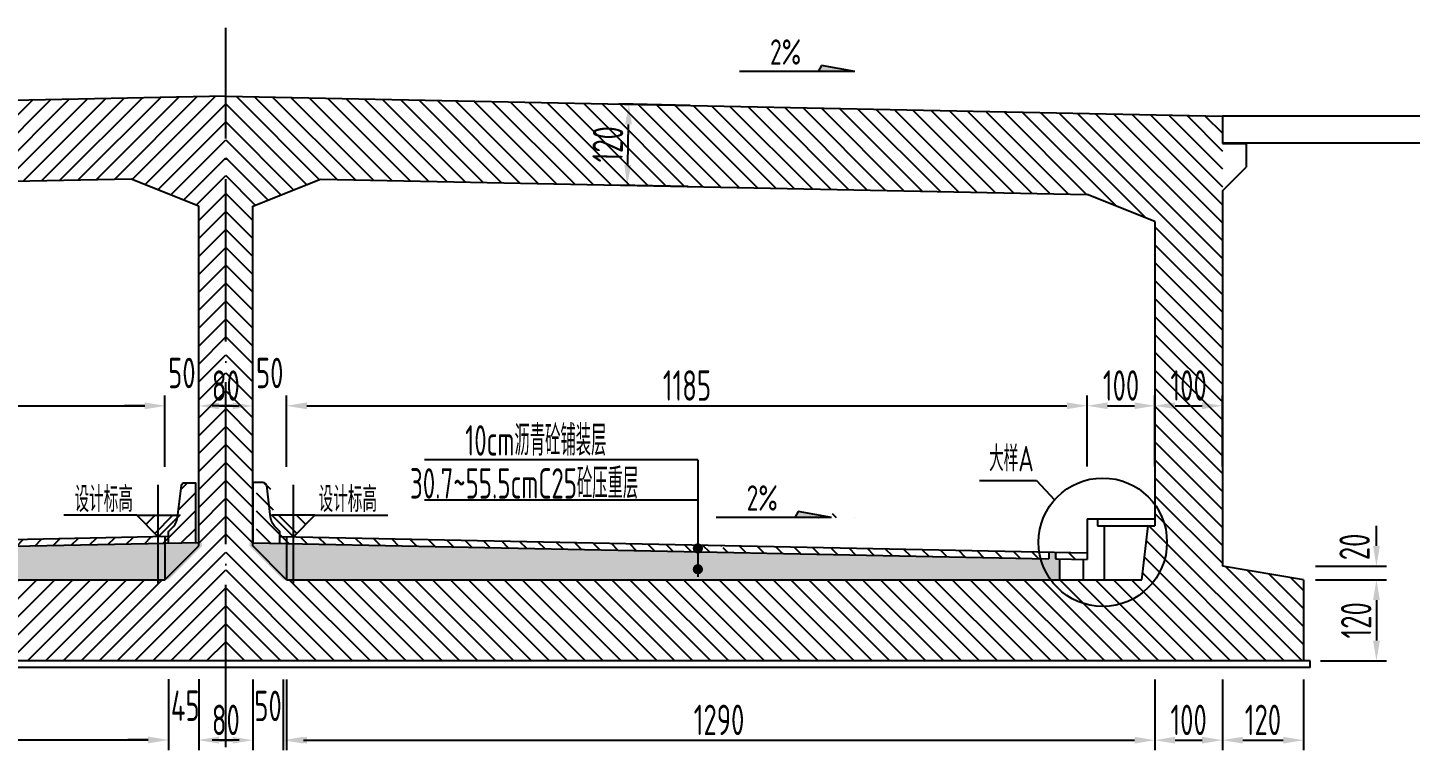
# Model space of a CAD drawing. Header units: millimetres. Extents: x -29538 to 115583, y -232866 to 15404.
# Drawn here: x 1190 to 3236, y -2178 to -1109 of the extents above; entities that cross this region are included whole.
import ezdxf
from ezdxf.enums import TextEntityAlignment as Align

# ---------------------------------------------------------------- set-up
doc = ezdxf.new("R2010")
doc.units = ezdxf.units.MM
doc.header["$LTSCALE"] = 10
doc.header["$MEASUREMENT"] = 0
doc.linetypes.add('ACAD_ISO04W100', pattern=[30, 24, -3, 0, -3])
for name, color, linetype in [('中心线', 3, 'ACAD_ISO04W100'), ('填充', 8, 'Continuous'), ('尺寸', 4, 'Continuous'), ('文字', 7, 'Continuous'), ('标注', 4, 'Continuous'), ('次轮廓线', 7, 'Continuous'), ('轮廓线', 1, 'Continuous')]:
    doc.layers.add(name, color=color, linetype=linetype)
doc.styles.get("Standard").update_dxf_attribs({"font": 'gbenor.shx', "width": 0.75, "bigfont": 'gbcbig.shx'})
doc.dimstyles.new('150', dxfattribs={"dimscale": 15, "dimtxt": 3, "dimasz": 2, "dimexe": 1, "dimexo": 1, "dimgap": 0.5, "dimtad": 1, "dimdec": 1, "dimdsep": 46, "dimtxsty": 'Standard', "dimcen": 0.5, "dimadec": 0, "dimazin": 0, "dimtfac": 1, "dimtdec": 1, "dimtofl": 0, "dimtmove": 2, "dimatfit": 3, "dimfxl": 0, "dimtolj": 1, "dimtzin": 0, "dimarcsym": 0})

# ---------------------------------------------------------------- blocks, each defined once
blk = doc.blocks.new('*D24')
at = {"layer": 'Defpoints', "color": 0}
for p in [(107.9, -1845.7), (1397.9, -1925.4), (1397.9, -2162.7)]:
    blk.add_point(p, dxfattribs=at)
at = {"layer": '标注', "color": 0, "lineweight": -2}
for p, q in [((107.9, -2072.7), (107.9, -2177.7)), ((1397.9, -2072.7), (1397.9, -2177.7)), ((137.9, -2162.7), (1367.9, -2162.7))]:
    blk.add_line(p, q, dxfattribs=at)
at = {"layer": '标注', "color": 0}
for points in [[(137.9, -2157.7), (137.9, -2167.7), (107.9, -2162.7)], [(1367.9, -2157.7), (1367.9, -2167.7), (1397.9, -2162.7)]]:
    blk.add_solid(points, dxfattribs=at)
at = {"layer": '标注', "color": 0, "insert": (752.9, -2132.7), "char_height": 45, "attachment_point": 5}
blk.add_mtext('\\A1;1290', dxfattribs=at)
blk = doc.blocks.new('*D25')
at = {"layer": 'Defpoints', "color": 0}
for p in [(1442.9, -1875.7), (1522.9, -1875.7), (1522.9, -2163)]:
    blk.add_point(p, dxfattribs=at)
at = {"layer": '标注', "color": 0, "lineweight": -2}
for p, q in [((1442.9, -2073), (1442.9, -2178)), ((1522.9, -2073), (1522.9, -2178)), ((1472.9, -2163), (1492.9, -2163))]:
    blk.add_line(p, q, dxfattribs=at)
at = {"layer": '标注', "color": 0}
for points in [[(1472.9, -2158), (1472.9, -2168), (1442.9, -2163)], [(1492.9, -2158), (1492.9, -2168), (1522.9, -2163)]]:
    blk.add_solid(points, dxfattribs=at)
at = {"layer": '标注', "color": 0, "insert": (1482.9, -2133), "char_height": 45, "attachment_point": 5}
blk.add_mtext('\\A1;80', dxfattribs=at)
blk = doc.blocks.new('*D26')
at = {"layer": 'Defpoints', "color": 0}
for p in [(2857.9, -1845.7), (1567.9, -1925.1), (2857.9, -2163)]:
    blk.add_point(p, dxfattribs=at)
at = {"layer": '标注', "color": 0, "lineweight": -2}
for p, q in [((1567.9, -2073), (1567.9, -2178)), ((2857.9, -2073), (2857.9, -2178)), ((1597.9, -2163), (2827.9, -2163))]:
    blk.add_line(p, q, dxfattribs=at)
at = {"layer": '标注', "color": 0}
for points in [[(1597.9, -2158), (1597.9, -2168), (1567.9, -2163)], [(2827.9, -2158), (2827.9, -2168), (2857.9, -2163)]]:
    blk.add_solid(points, dxfattribs=at)
at = {"layer": '标注', "color": 0, "insert": (2212.9, -2133), "char_height": 45, "attachment_point": 5}
blk.add_mtext('\\A1;1290', dxfattribs=at)
blk = doc.blocks.new('*D27')
at = {"layer": 'Defpoints', "color": 0}
for p in [(2857.9, -1845.7), (2957.9, -1905.7), (2957.9, -2163)]:
    blk.add_point(p, dxfattribs=at)
at = {"layer": '标注', "color": 0, "lineweight": -2}
for p, q in [((2857.9, -2073), (2857.9, -2178)), ((2957.9, -2073), (2957.9, -2178)), ((2887.9, -2163), (2927.9, -2163))]:
    blk.add_line(p, q, dxfattribs=at)
at = {"layer": '标注', "color": 0}
for points in [[(2887.9, -2158), (2887.9, -2168), (2857.9, -2163)], [(2927.9, -2158), (2927.9, -2168), (2957.9, -2163)]]:
    blk.add_solid(points, dxfattribs=at)
at = {"layer": '标注', "color": 0, "insert": (2907.9, -2133), "char_height": 45, "attachment_point": 5}
blk.add_mtext('\\A1;100', dxfattribs=at)
blk = doc.blocks.new('*D28')
at = {"layer": 'Defpoints', "color": 0}
for p in [(2957.9, -1905.7), (3077.9, -2045.7), (3077.9, -2163)]:
    blk.add_point(p, dxfattribs=at)
at = {"layer": '标注', "color": 0, "lineweight": -2}
for p, q in [((2957.9, -2073), (2957.9, -2178)), ((3077.9, -2073), (3077.9, -2178)), ((2987.9, -2163), (3047.9, -2163))]:
    blk.add_line(p, q, dxfattribs=at)
at = {"layer": '标注', "color": 0}
for points in [[(2987.9, -2158), (2987.9, -2168), (2957.9, -2163)], [(3047.9, -2158), (3047.9, -2168), (3077.9, -2163)]]:
    blk.add_solid(points, dxfattribs=at)
at = {"layer": '标注', "color": 0, "insert": (3017.9, -2133), "char_height": 45, "attachment_point": 5}
blk.add_mtext('\\A1;120', dxfattribs=at)
blk = doc.blocks.new('*D20')
at = {"layer": 'Defpoints', "color": 0}
for p in [(1392.9, -1668.3), (207.9, -1835.7), (1392.9, -1862)]:
    blk.add_point(p, dxfattribs=at)
at = {"layer": '标注', "color": 0, "lineweight": -2}
for p, q in [((207.9, -1758.3), (207.9, -1653.3)), ((1392.9, -1758.3), (1392.9, -1653.3)), ((237.9, -1668.3), (1362.9, -1668.3))]:
    blk.add_line(p, q, dxfattribs=at)
at = {"layer": '标注', "color": 0}
for points in [[(237.9, -1663.3), (237.9, -1673.3), (207.9, -1668.3)], [(1362.9, -1663.3), (1362.9, -1673.3), (1392.9, -1668.3)]]:
    blk.add_solid(points, dxfattribs=at)
at = {"layer": '标注', "color": 0, "insert": (800.4, -1638.3), "char_height": 45, "attachment_point": 5}
blk.add_mtext('\\A1;1185', dxfattribs=at)
blk = doc.blocks.new('*D21')
at = {"layer": 'Defpoints', "color": 0}
for p in [(2757.9, -1668.3), (2757.9, -1835.7), (1572.9, -1862)]:
    blk.add_point(p, dxfattribs=at)
at = {"layer": '标注', "color": 0, "lineweight": -2}
for p, q in [((1572.9, -1758.3), (1572.9, -1653.3)), ((2757.9, -1758.3), (2757.9, -1653.3)), ((1602.9, -1668.3), (2727.9, -1668.3))]:
    blk.add_line(p, q, dxfattribs=at)
at = {"layer": '标注', "color": 0}
for points in [[(1602.9, -1663.3), (1602.9, -1673.3), (1572.9, -1668.3)], [(2727.9, -1663.3), (2727.9, -1673.3), (2757.9, -1668.3)]]:
    blk.add_solid(points, dxfattribs=at)
at = {"layer": '标注', "color": 0, "insert": (2165.4, -1638.3), "char_height": 45, "attachment_point": 5}
blk.add_mtext('\\A1;1185', dxfattribs=at)
blk = doc.blocks.new('*D22')
at = {"layer": 'Defpoints', "color": 0}
for p in [(2857.9, -1668.3), (2757.9, -1835.7), (2857.9, -1835.7)]:
    blk.add_point(p, dxfattribs=at)
at = {"layer": '标注', "color": 0, "lineweight": -2}
for p, q in [((2757.9, -1758.3), (2757.9, -1653.3)), ((2857.9, -1758.3), (2857.9, -1653.3)), ((2787.9, -1668.3), (2827.9, -1668.3))]:
    blk.add_line(p, q, dxfattribs=at)
at = {"layer": '标注', "color": 0}
for points in [[(2787.9, -1663.3), (2787.9, -1673.3), (2757.9, -1668.3)], [(2827.9, -1663.3), (2827.9, -1673.3), (2857.9, -1668.3)]]:
    blk.add_solid(points, dxfattribs=at)
at = {"layer": '标注', "color": 0, "insert": (2807.9, -1638.3), "char_height": 45, "attachment_point": 5}
blk.add_mtext('\\A1;100', dxfattribs=at)
blk = doc.blocks.new('箭头')
at = {"layer": '尺寸'}
blk.add_hatch(color=256, dxfattribs=at).paths.add_polyline_path([(0, 0), (-0.35, 0.6), (-3.63, 0)])
for p, q in [((-3.63, 0), (-0.35, 0.6)), ((-3.63, 0), (7.74, 0)), ((-0.35, 0.6), (0, 0))]:
    blk.add_line(p, q, dxfattribs=at)
blk = doc.blocks.new('*D34')
at = {"color": 0, "lineweight": -2}
for p, q in [((2169.5, -1223.9), (2064.5, -1221.8)), ((2077.7, -1312.1), (2078.9, -1252.1)), ((2167.1, -1343.9), (2062.1, -1341.8))]:
    blk.add_line(p, q, dxfattribs=at)
at = {"color": 0}
for points in [[(2073.9, -1252), (2083.9, -1252.2), (2079.5, -1222.1)], [(2072.7, -1312), (2082.7, -1312.2), (2077.1, -1342.1)]]:
    blk.add_solid(points, dxfattribs=at)
at = {"layer": 'Defpoints', "color": 0}
for p in [(2079.5, -1222.1), (2192.8, -1224.4), (2190.4, -1344.3)]:
    blk.add_point(p, dxfattribs=at)
at = {"color": 0, "insert": (2048.3, -1281.5), "char_height": 45, "attachment_point": 5, "rotation": 88.8542}
blk.add_mtext('\\A1;120', dxfattribs=at)
blk = doc.blocks.new('*D36')
at = {"color": 0, "lineweight": -2}
for p, q in [((2857.9, -1758.3), (2857.9, -1653.3)), ((2957.9, -1758.3), (2957.9, -1653.3)), ((2887.9, -1668.3), (2927.9, -1668.3))]:
    blk.add_line(p, q, dxfattribs=at)
at = {"color": 0}
for points in [[(2887.9, -1663.3), (2887.9, -1673.3), (2857.9, -1668.3)], [(2927.9, -1663.3), (2927.9, -1673.3), (2957.9, -1668.3)]]:
    blk.add_solid(points, dxfattribs=at)
at = {"layer": 'Defpoints', "color": 0}
for p in [(2957.9, -1668.3), (2857.9, -1835.7), (2957.9, -1905.7)]:
    blk.add_point(p, dxfattribs=at)
at = {"color": 0, "insert": (2907.9, -1638.3), "char_height": 45, "attachment_point": 5}
blk.add_mtext('\\A1;100', dxfattribs=at)
blk = doc.blocks.new('*D37')
at = {"color": 0, "lineweight": -2}
for p, q in [((3185.9, -1875.7), (3185.9, -1845.7)), ((3095.9, -1905.7), (3200.9, -1905.7)), ((3095.9, -1925.7), (3200.9, -1925.7)), ((3185.9, -1955.7), (3185.9, -1985.7))]:
    blk.add_line(p, q, dxfattribs=at)
at = {"color": 0}
for points in [[(3180.9, -1875.7), (3190.9, -1875.7), (3185.9, -1905.7)], [(3180.9, -1955.7), (3190.9, -1955.7), (3185.9, -1925.7)]]:
    blk.add_solid(points, dxfattribs=at)
at = {"layer": 'Defpoints', "color": 0}
for p in [(2957.9, -1905.7), (3185.9, -1905.7), (3077.9, -1925.7)]:
    blk.add_point(p, dxfattribs=at)
at = {"color": 0, "insert": (3153.6, -1877.1), "char_height": 45, "attachment_point": 5, "rotation": 90}
blk.add_mtext('\\A1;20', dxfattribs=at)
blk = doc.blocks.new('*D38')
at = {"color": 0, "lineweight": -2}
for p, q in [((3095.9, -1925.7), (3200.9, -1925.7)), ((3185.9, -1955.7), (3185.9, -2015.7)), ((3102.9, -2045.7), (3200.9, -2045.7))]:
    blk.add_line(p, q, dxfattribs=at)
at = {"color": 0}
for points in [[(3180.9, -1955.7), (3190.9, -1955.7), (3185.9, -1925.7)], [(3180.9, -2015.7), (3190.9, -2015.7), (3185.9, -2045.7)]]:
    blk.add_solid(points, dxfattribs=at)
at = {"layer": 'Defpoints', "color": 0}
for p in [(3077.9, -1925.7), (3087.9, -2045.7), (3185.9, -2045.7)]:
    blk.add_point(p, dxfattribs=at)
at = {"color": 0, "insert": (3155.9, -1985.7), "char_height": 45, "attachment_point": 5, "rotation": 90}
blk.add_mtext('\\A1;120', dxfattribs=at)
blk = doc.blocks.new('*D61')
at = {"color": 0, "lineweight": -2}
for p, q in [((1392.9, -1758.5), (1392.9, -1653.5)), ((1442.9, -1758.5), (1442.9, -1653.5)), ((1362.9, -1668.5), (1332.9, -1668.5)), ((1472.9, -1668.5), (1502.9, -1668.5))]:
    blk.add_line(p, q, dxfattribs=at)
at = {"color": 0}
for points in [[(1362.9, -1663.5), (1362.9, -1673.5), (1392.9, -1668.5)], [(1472.9, -1663.5), (1472.9, -1673.5), (1442.9, -1668.5)]]:
    blk.add_solid(points, dxfattribs=at)
at = {"layer": 'Defpoints', "color": 0}
for p in [(1442.9, -1668.5), (1392.9, -1861.9), (1442.9, -1871)]:
    blk.add_point(p, dxfattribs=at)
at = {"color": 0, "insert": (1417.9, -1619.8), "char_height": 45, "attachment_point": 5}
blk.add_mtext('\\A1;50', dxfattribs=at)
blk = doc.blocks.new('*D62')
at = {"color": 0, "lineweight": -2}
for p, q in [((1522.9, -1758.5), (1522.9, -1653.5)), ((1572.9, -1758.5), (1572.9, -1653.5)), ((1492.9, -1668.5), (1462.9, -1668.5)), ((1602.9, -1668.5), (1632.9, -1668.5))]:
    blk.add_line(p, q, dxfattribs=at)
at = {"color": 0}
for points in [[(1492.9, -1663.5), (1492.9, -1673.5), (1522.9, -1668.5)], [(1602.9, -1663.5), (1602.9, -1673.5), (1572.9, -1668.5)]]:
    blk.add_solid(points, dxfattribs=at)
at = {"layer": 'Defpoints', "color": 0}
for p in [(1522.9, -1668.5), (1572.9, -1862), (1522.9, -1871)]:
    blk.add_point(p, dxfattribs=at)
at = {"color": 0, "insert": (1547.9, -1619.8), "char_height": 45, "attachment_point": 5}
blk.add_mtext('\\A1;50', dxfattribs=at)
blk = doc.blocks.new('*D63')
at = {"color": 0, "lineweight": -2}
for p, q in [((1442.9, -1758.5), (1442.9, -1653.5)), ((1522.9, -1758.5), (1522.9, -1653.5)), ((1492.9, -1668.5), (1472.9, -1668.5))]:
    blk.add_line(p, q, dxfattribs=at)
at = {"color": 0}
for points in [[(1472.9, -1663.5), (1472.9, -1673.5), (1442.9, -1668.5)], [(1492.9, -1663.5), (1492.9, -1673.5), (1522.9, -1668.5)]]:
    blk.add_solid(points, dxfattribs=at)
at = {"layer": 'Defpoints', "color": 0}
for p in [(1442.9, -1668.5), (1442.9, -1871), (1522.9, -1871)]:
    blk.add_point(p, dxfattribs=at)
at = {"color": 0, "insert": (1482.9, -1638.5), "char_height": 45, "attachment_point": 5}
blk.add_mtext('\\A1;80', dxfattribs=at)
blk = doc.blocks.new('*D64')
at = {"color": 0, "lineweight": -2}
for p, q in [((1397.9, -2072.7), (1397.9, -2177.7)), ((1442.9, -2072.7), (1442.9, -2177.7)), ((1367.9, -2162.7), (1337.9, -2162.7)), ((1472.9, -2162.7), (1502.9, -2162.7))]:
    blk.add_line(p, q, dxfattribs=at)
at = {"color": 0}
for points in [[(1367.9, -2157.7), (1367.9, -2167.7), (1397.9, -2162.7)], [(1472.9, -2157.7), (1472.9, -2167.7), (1442.9, -2162.7)]]:
    blk.add_solid(points, dxfattribs=at)
at = {"layer": 'Defpoints', "color": 0}
for p in [(1442.9, -1875.7), (1397.9, -1925.4), (1442.9, -2162.7)]:
    blk.add_point(p, dxfattribs=at)
at = {"color": 0, "insert": (1422.9, -2112), "char_height": 45, "attachment_point": 5}
blk.add_mtext('\\A1;45', dxfattribs=at)
blk = doc.blocks.new('*D65')
at = {"color": 0, "lineweight": -2}
for p, q in [((1522.9, -2073), (1522.9, -2178)), ((1572.9, -2073), (1572.9, -2178)), ((1492.9, -2163), (1462.9, -2163)), ((1602.9, -2163), (1632.9, -2163))]:
    blk.add_line(p, q, dxfattribs=at)
at = {"color": 0}
for points in [[(1492.9, -2158), (1492.9, -2168), (1522.9, -2163)], [(1602.9, -2158), (1602.9, -2168), (1572.9, -2163)]]:
    blk.add_solid(points, dxfattribs=at)
at = {"layer": 'Defpoints', "color": 0}
for p in [(1522.9, -1875.7), (1572.9, -1925.1), (1522.9, -2163)]:
    blk.add_point(p, dxfattribs=at)
at = {"color": 0, "insert": (1545.4, -2112.3), "char_height": 45, "attachment_point": 5}
blk.add_mtext('\\A1;50', dxfattribs=at)

msp = doc.modelspace()

# ---------------------------------------------------------------- hatches: boundary and pattern name
at = {"layer": '填充'}
h = msp.add_hatch(dxfattribs=at)
h.set_pattern_fill('ANSI31', color=256, scale=150, style=0)
h.paths.add_polyline_path([(7.87, -1239.68), (7.87, -1905.68), (-112.13, -1925.68), (-112.13, -2045.68), (1482.87, -2045.68), (1482.87, -1210.18)])
h.paths.add_polyline_path([(1342.87, -1332.98), (1442.87, -1372.98), (1442.87, -1875.68), (1392.87, -1925.68), (261.94, -1925.68, -0.7282378), (89.84, -1870.18, -0.1578684), (107.87, -1814.5), (107.87, -1395.68), (207.87, -1355.68)], flags=16)
h.paths.add_polyline_path([(1422.28, -1782.08), (1437.87, -1782.08), (1437.87, -1871.08), (750.56, -1884.82), (750.56, -1906.41, -0.4142136), (754.31, -1910.16, -1), (746.81, -1910.16, -0.4142136), (750.56, -1906.41), (750.56, -1884.82), (264.87, -1894.54), (264.87, -1884.54), (254.87, -1884.74), (254.87, -1894.74), (207.87, -1895.68), (207.87, -1885.68), (1382.87, -1862.18), (1351.05, -1830.36), (1411.83, -1830.36), (1417.32, -1786.46, -0.3782425)], flags=0)
h.paths.add_polyline_path([(551.73, -1833.64), (601.07, -1824.67), (606.24, -1833.64)], flags=0)
h.paths.add_polyline_path([(754.31, -1879.31, -1), (746.81, -1879.31, -1)], flags=0)
h.paths.add_polyline_path([(126.86, -1925.68), (117.87, -1845.68), (107.87, -1845.68), (107.87, -1814.5, 0.1578684), (89.84, -1870.18, 0.7282378), (261.94, -1925.68)], flags=16)
h = msp.add_hatch(dxfattribs=at)
h.set_pattern_fill('ANSI31', color=256, scale=150, style=0)
h.set_pattern_definition([(135, (2965.737, 0), (13.25825, 13.25825), [])])
h.paths.add_polyline_path([(2957.87, -1239.68), (2957.87, -1905.68), (3077.87, -1925.68), (3077.87, -2045.68), (1482.87, -2045.68), (1482.87, -1210.18)])
h.paths.add_polyline_path([(1622.87, -1332.98), (1522.87, -1372.98), (1522.87, -1875.68), (1572.87, -1925.68), (2703.8, -1925.68, 0.7282378), (2875.9, -1870.18, 0.1578684), (2857.87, -1814.5), (2857.87, -1395.68), (2757.87, -1355.68)], flags=16)
h.paths.add_polyline_path([(1543.45, -1782.08), (1527.87, -1782.08), (1527.87, -1871.08), (2215.18, -1884.82), (2215.18, -1906.41, 0.4142136), (2211.43, -1910.16, 1), (2218.93, -1910.16, 0.4142136), (2215.18, -1906.41), (2215.18, -1884.82), (2700.87, -1894.54), (2700.87, -1884.54), (2710.87, -1884.74), (2710.87, -1894.74), (2757.87, -1895.68), (2757.87, -1885.68), (1582.87, -1862.18), (1614.69, -1830.36), (1553.9, -1830.36), (1548.42, -1786.46, 0.3782425)], flags=0)
h.paths.add_polyline_path([(2414.01, -1833.64), (2364.67, -1824.67), (2359.49, -1833.64)], flags=0)
h.paths.add_polyline_path([(2211.43, -1879.31, 1), (2218.93, -1879.31, 1)], flags=0)
h.paths.add_polyline_path([(2838.88, -1925.68), (2847.87, -1845.68), (2857.87, -1845.68), (2857.87, -1814.5, -0.1578684), (2875.9, -1870.18, -0.7282378), (2703.8, -1925.68)], flags=16)
h = msp.add_hatch(dxfattribs=at)
h.set_pattern_fill('AR-CONC', color=256, scale=5, style=0)
h.set_pattern_definition([(50, (0, 272.81), (35.863, -3.1376), [3.75, -41.25]), (355, (0, 272.81), (-6.93757, 37.6096), [3, -33]), (100.4514, (2.99, 272.548), (28.92547, 34.47198), [3.187, -35.0571]), (46.1842, (0, 282.81), (53.36205, -8.27595), [5.625, -61.875]), (96.6356, (4.447, 282.12), (46.7331, 48.7059), [4.7805, -52.5856]), (351.1842, (0, 282.81), (46.7331, 48.7059), [4.5, -49.5]), (21, (5, 280.31), (29.84535, -20.13094), [3.75, -41.25]), (326, (5, 280.31), (12.16577, 36.2575), [3, -33]), (71.4514, (7.487, 278.63), (42.01113, 16.12652), [3.187, -35.0571]), (37.5, (0, 272.809), (0.60799, 16.64469), [0, -32.6, 0, -33.5, 0, -33.125]), (7.5, (0, 272.81), (13.15348, 19.72059), [0, -19.1, 0, -31.85, 0, -12.625]), (327.5, (-11.15, 272.809), (26.69112, -1.127744), [0, -12.5, 0, -39, 0, -51.75]), (317.5, (-16.15, 272.81), (29.1593, 5.00525), [0, -16.25, 0, -25.9, 0, -36.75])])
h.paths.add_polyline_path([(1397.87, -1871.88), (262.87, -1894.58), (262.87, -1884.58), (252.87, -1884.78), (252.87, -1894.88), (247.87, -1894.98), (247.87, -1925.68), (1397.87, -1925.68)])
h.paths.add_polyline_path([(1447.87, -1875.68), (1447.87, -1870.88), (1397.87, -1871.88), (1397.87, -1925.68)])
h = msp.add_hatch(dxfattribs=at)
h.set_pattern_fill('AR-CONC', color=256, scale=5, style=0)
h.set_pattern_definition([(130, (2965.737, 272.81), (-35.863, -3.1376), [3.75, -41.25]), (185, (2965.737, 272.81), (6.93757, 37.6096), [3, -33]), (79.5486, (2962.75, 272.548), (-28.92547, 34.47198), [3.187, -35.0571]), (133.8158, (2965.737, 282.81), (-53.36205, -8.27595), [5.625, -61.875]), (83.3644, (2961.29, 282.12), (-46.7331, 48.7059), [4.7805, -52.5856]), (188.8158, (2965.737, 282.81), (-46.7331, 48.7059), [4.5, -49.5]), (159, (2960.737, 280.31), (-29.84535, -20.13094), [3.75, -41.25]), (214, (2960.737, 280.31), (-12.16577, 36.2575), [3, -33]), (108.5486, (2958.25, 278.63), (-42.01113, 16.12652), [3.187, -35.0571]), (142.5, (2965.737, 272.809), (-0.60799, 16.64469), [0, -32.6, 0, -33.5, 0, -33.125]), (172.5, (2965.737, 272.81), (-13.15348, 19.72059), [0, -19.1, 0, -31.85, 0, -12.625]), (212.5, (2976.887, 272.809), (-26.69112, -1.127744), [0, -12.5, 0, -39, 0, -51.75]), (222.5, (2981.887, 272.81), (-29.1593, 5.00525), [0, -16.25, 0, -25.9, 0, -36.75])])
h.paths.add_polyline_path([(1567.87, -1871.88), (2702.87, -1894.58), (2702.87, -1884.58), (2712.87, -1884.78), (2712.87, -1894.88), (2717.87, -1894.98), (2717.87, -1925.68), (1567.87, -1925.68)])
h.paths.add_polyline_path([(1517.87, -1875.68), (1517.87, -1870.88), (1567.87, -1871.88), (1567.87, -1925.68)])

# ---------------------------------------------------------------- linework, layer by layer
at = {"ltscale": 100}
for p, q in [((2181.57, -1748.38), (1777.04, -1748.38)), ((2181.57, -1748.38), (2181.57, -1921.2)), ((2181.57, -1807.98), (1777.04, -1807.98))]:
    msp.add_line(p, q, dxfattribs=at)
for p, q in [((2598.24, -1779.09), (2682.85, -1779.09)), ((2682.85, -1779.09), (2709.39, -1807.63)), ((1351.05, -1830.36), (1242.95, -1830.36)), ((1614.69, -1830.36), (1722.79, -1830.36)), ((3087.87, -2055.68), (3087.87, -2045.68)), ((3087.87, -2055.68), (-122.13, -2055.68))]:
    msp.add_line(p, q)
at = {"const_width": 7.5}
for points in [[(2177.82, -1879.31, 1), (2185.32, -1879.31, 1)], [(2177.82, -1910.16, 1), (2185.32, -1910.16, 1)]]:
    msp.add_lwpolyline(points, format="xyb", close=True, dxfattribs=at)
msp.add_circle((2780.9, -1870.18), 95)
at = {"layer": 'Defpoints', "color": 9}
for p, q in [((1392.87, -1861.88), (1392.87, -1925.38)), ((1572.87, -1861.88), (1572.87, -1925.08))]:
    msp.add_line(p, q, dxfattribs=at)
at = {"layer": '中心线'}
for p, q in [((1482.87, -2173.29), (1482.87, -1108.97)), ((1382.87, -1930.84), (1382.87, -1785.33)), ((1582.87, -1930.84), (1582.87, -1785.33))]:
    msp.add_line(p, q, dxfattribs=at)
at = {"layer": '次轮廓线'}
for p, q in [((2957.87, -1239.48), (3557.87, -1239.48)), ((2957.87, -1279.48), (3557.87, -1279.48)), ((2757.87, -1835.68), (2757.87, -1895.78)), ((2757.87, -1835.68), (2857.87, -1835.68)), ((2772.87, -1835.68), (2772.87, -1845.68)), ((1397.87, -1861.88), (207.87, -1885.68)), ((1562.87, -1861.78), (2757.87, -1885.68)), ((2772.87, -1845.68), (2857.87, -1845.68)), ((2782.87, -1845.68), (2782.87, -1925.68)), ((1442.87, -1870.98), (264.87, -1894.54)), ((1522.87, -1870.98), (2700.87, -1894.54)), ((2700.87, -1884.58), (2700.87, -1894.54)), ((2710.87, -1884.78), (2710.87, -1894.74)), ((2710.87, -1894.74), (2757.87, -1895.68)), ((2716.87, -1894.86), (2716.87, -1925.68)), ((2751.87, -1895.56), (2751.87, -1925.68))]:
    msp.add_line(p, q, dxfattribs=at)
at = {"layer": '次轮廓线', "ltscale": 100}
for points in [[(1397.87, -1871.88), (1397.87, -1855.61, -0.1989124), (1398.6, -1853.84), (1404.18, -1848.26, 0.1667819), (1411.45, -1833.39), (1417.32, -1786.46, -0.3782425), (1422.28, -1782.08), (1437.87, -1782.08), (1437.87, -1871.08)], [(1562.87, -1871.68), (1562.87, -1855.41, 0.1989124), (1562.14, -1853.64), (1556.56, -1848.06, -0.1667819), (1549.28, -1833.19), (1543.42, -1786.26, 0.3782425), (1538.45, -1781.88), (1522.87, -1781.88), (1522.87, -1870.88)]]:
    msp.add_lwpolyline(points, format="xyb", dxfattribs=at)
at = {"layer": '次轮廓线'}
for points in [[(1351.05, -1830.36), (1414.69, -1830.36), (1382.87, -1862.18)], [(1614.69, -1830.36), (1551.05, -1830.36), (1582.87, -1862.18)]]:
    msp.add_lwpolyline(points, close=True, dxfattribs=at)
at = {"layer": '轮廓线'}
for p, q in [((1482.87, -1210.18), (7.87, -1239.68)), ((1482.87, -1210.18), (2957.87, -1239.68)), ((2957.87, -1239.68), (2957.87, -1280.48)), ((2957.87, -1280.48), (2992.87, -1280.48)), ((2992.87, -1280.48), (2992.87, -1315.48)), ((2957.87, -1350.48), (2992.87, -1315.48)), ((1342.87, -1332.98), (207.87, -1355.68)), ((1442.87, -1372.98), (1342.87, -1332.98)), ((1522.87, -1372.98), (1622.87, -1332.98)), ((1622.87, -1332.98), (2757.87, -1355.68)), ((2957.87, -1350.48), (2957.87, -1905.68)), ((2857.87, -1395.68), (2757.87, -1355.68)), ((1442.87, -1875.68), (1442.87, -1372.98)), ((1522.87, -1875.68), (1522.87, -1372.98)), ((2857.87, -1395.68), (2857.87, -1845.68)), ((2838.88, -1925.68), (2847.87, -1845.68)), ((1392.87, -1925.68), (1442.87, -1875.68)), ((1572.87, -1925.68), (1522.87, -1875.68)), ((3077.87, -1925.68), (2957.87, -1905.68)), ((126.86, -1925.68), (1392.87, -1925.68)), ((1572.87, -1925.68), (2838.88, -1925.68)), ((3077.87, -1925.68), (3077.87, -2045.68)), ((3087.87, -2045.68), (-122.13, -2045.68))]:
    msp.add_line(p, q, dxfattribs=at)

# ---------------------------------------------------------------- block references
at = {"layer": '尺寸', "xscale": -15, "yscale": 15, "zscale": 15}
for p in [(2359.49, -1173.94), (2324.92, -1833.64)]:
    msp.add_blockref('箭头', p, dxfattribs=at)

# ---------------------------------------------------------------- texts
at = {"layer": '文字', "width": 0.8}
for s, p in [('2%', (2311.34, -1144.98)), ('设计标高', (1302.26, -1806.73)), ('设计标高', (1663.47, -1806.73)), ('2%', (2276.76, -1804.68))]:
    msp.add_text(s, height=37.5, dxfattribs=at).set_placement(p, align=Align.MIDDLE_CENTER)
at = {"layer": '文字', "width": 0.7}
for s, p in [('10cm沥青砼铺装层', (1837.19, -1742.06)), ('30.7~55.5cmC25砼压重层', (1755.56, -1805.66))]:
    msp.add_text(s, height=45, dxfattribs=at).set_placement(p)
at = {"layer": '文字', "width": 0.8}
msp.add_text('大样A', height=37.5, rotation=360, dxfattribs=at).set_placement((2645.69, -1746.51), align=Align.MIDDLE_CENTER)

# ---------------------------------------------------------------- dimensions: what is measured, and where the dimension line sits
dim = msp.add_aligned_dim(p1=(2190.37, -1344.33), p2=(2192.77, -1224.38), distance=113.25, dimstyle='150')
dim.commit()
dim.dimension.update_dxf_attribs({"geometry": '*D34', "text_midpoint": (2048.34, -1281.49)})
for base, p1, p2, picture, middle in [((1442.87, -1668.53), (1392.87, -1861.88), (1442.87, -1870.98), '*D61', (1417.87, -1619.78)), ((1522.87, -1668.53), (1572.87, -1861.98), (1522.87, -1870.98), '*D62', (1547.87, -1619.78)), ((1442.87, -1668.53), (1522.87, -1870.98), (1442.87, -1870.98), '*D63', (1482.87, -1638.53)), ((2957.87, -1668.29), (2857.87, -1835.68), (2957.87, -1905.68), '*D36', (2907.87, -1638.29))]:
    dim = msp.add_linear_dim(base=base, p1=p1, p2=p2, dimstyle='150')
    dim.commit()
    dim.dimension.update_dxf_attribs({"geometry": picture, "text_midpoint": middle})
dim = msp.add_linear_dim(base=(3185.88, -1905.68), p1=(3077.87, -1925.68), p2=(2957.87, -1905.68), angle=90, dimstyle='150')
dim.commit()
dim.dimension.update_dxf_attribs({"geometry": '*D37', "text_midpoint": (3153.6, -1877.1), "dimtype": 160})
for base, p1, p2, picture, middle in [((1442.87, -2162.72), (1397.87, -1925.38), (1442.87, -1875.68), '*D64', (1422.87, -2112.04)), ((1522.87, -2163.02), (1572.87, -1925.08), (1522.87, -1875.68), '*D65', (1545.37, -2112.34))]:
    dim = msp.add_linear_dim(base=base, p1=p1, p2=p2, dimstyle='150')
    dim.commit()
    dim.dimension.update_dxf_attribs({"geometry": picture, "text_midpoint": middle, "dimtype": 160})
dim = msp.add_linear_dim(base=(3185.88, -2045.68), p1=(3077.87, -1925.68), p2=(3087.87, -2045.68), angle=90, dimstyle='150')
dim.commit()
dim.dimension.update_dxf_attribs({"geometry": '*D38', "text_midpoint": (3155.88, -1985.68)})
at = {"layer": '标注'}
for base, p1, p2, picture, middle in [((1392.87, -1668.29), (207.87, -1835.68), (1392.87, -1861.98), '*D20', (800.37, -1638.29)), ((2757.87, -1668.29), (1572.87, -1861.98), (2757.87, -1835.68), '*D21', (2165.37, -1638.29)), ((2857.87, -1668.29), (2757.87, -1835.68), (2857.87, -1835.68), '*D22', (2807.87, -1638.29)), ((1397.87, -2162.72), (107.87, -1845.68), (1397.87, -1925.38), '*D24', (752.87, -2132.72)), ((2857.87, -2163.02), (1567.87, -1925.08), (2857.87, -1845.68), '*D26', (2212.87, -2133.02)), ((2957.87, -2163.02), (2857.87, -1845.68), (2957.87, -1905.68), '*D27', (2907.87, -2133.02)), ((1522.87, -2163.02), (1442.87, -1875.68), (1522.87, -1875.68), '*D25', (1482.87, -2133.02)), ((3077.87, -2163.02), (2957.87, -1905.68), (3077.87, -2045.68), '*D28', (3017.87, -2133.02))]:
    dim = msp.add_linear_dim(base=base, p1=p1, p2=p2, dimstyle='150', dxfattribs=at)
    dim.commit()
    dim.dimension.update_dxf_attribs({"geometry": picture, "text_midpoint": middle})

doc.saveas('drawing.dxf')
